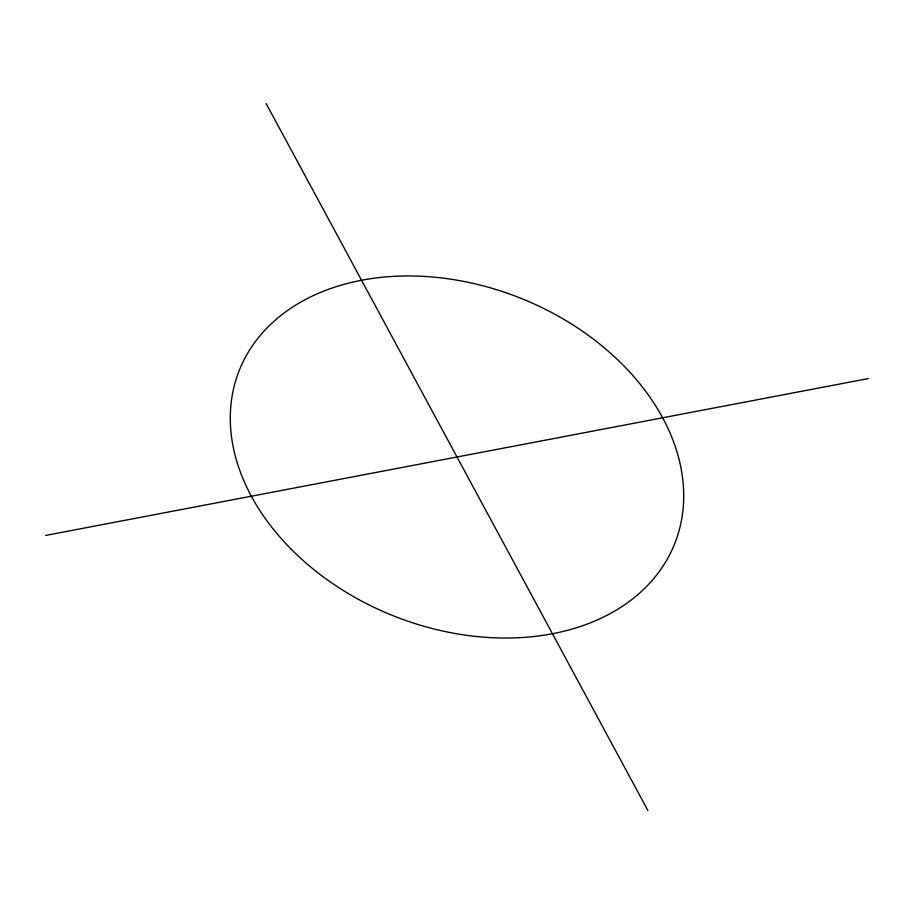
<?xml version="1.0" encoding="UTF-8"?>
<svg xmlns="http://www.w3.org/2000/svg" width="914" height="914" viewBox="0 0 914 914"><rect width="100%" height="100%" fill="white"/><g stroke="black" fill="none" stroke-linecap="round" stroke-linejoin="round"><path stroke-width="1.37" d="M45.7 535.421L868.3 378.579M266.1 103.499L647.9 810.501M291.292 549.291A234.327 171.089 21.7 0 0 673.858 545.738A234.327 171.089 21.7 0 0 405.85 275.971A234.327 171.089 21.7 0 0 291.292 549.291"/></g></svg>
